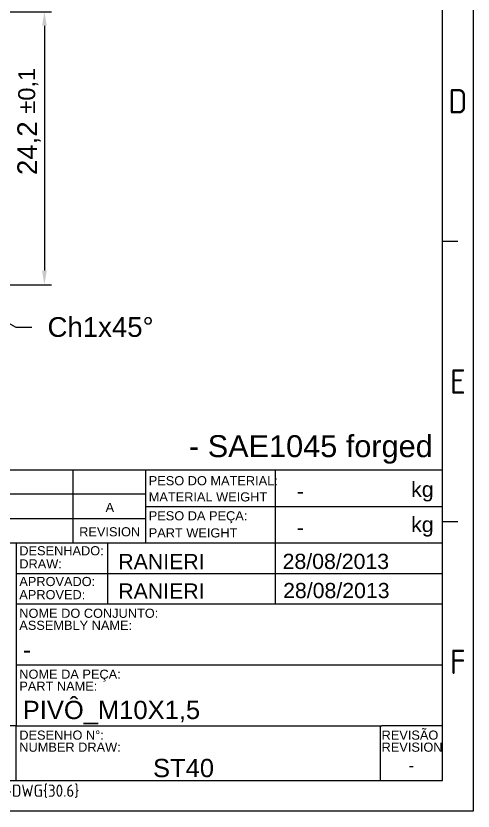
# Model space of a CAD drawing. Header units: millimetres. Extents: x 4549 to 4658, y 1259 to 1410.
# Drawn here: x 4617.2 to 4657.7, y 1258.7 to 1329.1 of the extents above; entities that cross this region are included whole.
import ezdxf
from ezdxf import colors
from ezdxf.entities.mleader import LeaderData, LeaderLine
from ezdxf.enums import TextEntityAlignment as Align
from ezdxf.math import Vec2, Vec3

# ---------------------------------------------------------------- set-up
doc = ezdxf.new("R2010")
doc.units = ezdxf.units.MM
doc.layers.add('AM_5', color=3, linetype='Continuous', lineweight=25)
doc.styles.add('ACISOTS', font='isocp.shx', dxfattribs={"height": 1})
doc.styles.get("Standard").update_dxf_attribs({"font": 'arial.ttf'})
doc.dimstyles.new('ISO-25', dxfattribs={"dimscale": 0.5, "dimtxt": 3.5, "dimasz": 2.5, "dimexe": 1.25, "dimexo": 0.625, "dimtad": 1, "dimtxsty": 'Standard', "dimcen": 2.5, "dimadec": 0, "dimazin": 0, "dimtfac": 1, "dimtmove": 0, "dimatfit": 3, "dimfxl": 1, "dimarcsym": 0})

# ---------------------------------------------------------------- blocks, each defined once
blk = doc.blocks.new('*D14')
at = {"layer": 'AM_5', "color": 0, "lineweight": -2, "ltscale": 0.25, "transparency": 16777216}
for p, q in [((4614.782, 1329.514), (4620.33, 1329.514)), ((4619.705, 1328.264), (4619.705, 1306.564)), ((4610.132, 1305.314), (4620.33, 1305.314))]:
    blk.add_line(p, q, dxfattribs=at)
at = {"layer": 'AM_5', "color": 0, "ltscale": 0.25, "transparency": 16777216}
for points in [[(4619.496, 1328.264), (4619.913, 1328.264), (4619.705, 1329.514)], [(4619.496, 1306.564), (4619.913, 1306.564), (4619.705, 1305.314)]]:
    blk.add_solid(points, dxfattribs=at)
at = {"layer": 'Defpoints', "color": 0, "ltscale": 0.25, "transparency": 16777216}
for p in [(4614.469, 1329.514), (4609.819, 1305.314), (4619.705, 1305.314)]:
    blk.add_point(p, dxfattribs=at)
at = {"layer": 'AM_5', "color": 0, "ltscale": 0.25, "transparency": 16777216, "insert": (4618.34, 1317.414), "char_height": 1.75, "attachment_point": 5, "rotation": 90}
blk.add_mtext('24,2', dxfattribs=at)

msp = doc.modelspace()

# ---------------------------------------------------------------- linework, layer by layer
at = {"color": 135, "lineweight": 25}
for p, q in [((4657.707, 1410.405), (4657.707, 1258.665)), ((4656.357, 1309.155), (4655.007, 1309.155)), ((4656.357, 1284.315), (4655.007, 1284.315)), ((4657.707, 1258.665), (4549.167, 1258.665))]:
    msp.add_line(p, q, dxfattribs=at)
for p, q in [((4655.007, 1261.365), (4655.007, 1407.705)), ((4559.967, 1288.905), (4655.007, 1288.905)), ((4559.967, 1288.905), (4628.681, 1288.905)), ((4622.258, 1282.425), (4622.258, 1288.905)), ((4628.681, 1282.425), (4628.681, 1288.905)), ((4640.157, 1288.905), (4640.157, 1285.665)), ((4655.007, 1261.365), (4655.007, 1288.905)), ((4628.681, 1286.745), (4559.967, 1286.745)), ((4628.681, 1285.665), (4655.007, 1285.665)), ((4640.157, 1285.665), (4640.157, 1282.425)), ((4559.967, 1284.585), (4628.681, 1284.585)), ((4559.967, 1282.425), (4617.207, 1282.425)), ((4617.207, 1282.425), (4617.207, 1272.165)), ((4617.207, 1282.425), (4655.007, 1282.425)), ((4625.307, 1282.425), (4625.307, 1277.025)), ((4640.157, 1282.425), (4640.157, 1277.025)), ((4617.207, 1279.725), (4655.007, 1279.725)), ((4617.207, 1277.025), (4655.007, 1277.025)), ((4617.207, 1272.165), (4617.207, 1266.225)), ((4617.207, 1271.625), (4655.007, 1271.625)), ((4617.207, 1266.225), (4559.967, 1266.225)), ((4617.207, 1261.365), (4617.207, 1266.225)), ((4617.207, 1266.225), (4649.607, 1266.225)), ((4649.474, 1266.225), (4649.474, 1261.365)), ((4655.007, 1266.225), (4649.607, 1266.225)), ((4559.967, 1261.365), (4655.007, 1261.365)), ((4559.967, 1261.365), (4655.007, 1261.365))]:
    msp.add_line(p, q)

# ---------------------------------------------------------------- texts
at = {"color": 135, "lineweight": 25, "style": 'ACISOTS'}
for s, p in [('D', (4656.357, 1321.575)), ('E', (4656.357, 1296.735)), ('F', (4656.357, 1271.895))]:
    msp.add_text(s, height=2.16, dxfattribs=at).set_placement(p, align=Align.MIDDLE)
for s, height, p in [('PESO DO MATERIAL:', 0.81, (4628.953, 1287.543)), ('kg', 1.35, (4652.217, 1286.507)), ('MATERIAL WEIGHT', 0.81, (4628.953, 1286.108)), ('A', 0.81, (4625.125, 1285.173)), ('PESO DA PEÇA:', 0.81, (4628.953, 1284.43)), ('kg', 1.35, (4652.217, 1283.393)), ('REVISION', 0.81, (4622.788, 1283.013)), ('PART WEIGHT', 0.81, (4628.953, 1282.918)), ('DESENHADO:', 0.81, (4617.479, 1281.334)), ('DRAW:', 0.81, (4617.479, 1280.169)), ('APROVADO:', 0.81, (4617.479, 1278.606)), ('APROVED:', 0.81, (4617.479, 1277.441)), ('NOME DO CONJUNTO:', 0.81, (4617.479, 1275.793)), ('ASSEMBLY NAME:', 0.81, (4617.479, 1274.726)), ('NOME DA PEÇA:', 0.81, (4617.479, 1270.393)), ('PART NAME:', 0.81, (4617.479, 1269.326)), ('DESENHO N%%d:', 0.81, (4617.479, 1264.993)), ('REVISÃO', 0.81, (4649.595, 1264.993)), ('NUMBER DRAW:', 0.81, (4617.479, 1263.926)), ('REVISION', 0.81, (4649.595, 1263.926))]:
    msp.add_text(s, height=height).set_placement(p)
at = {"insert": (4632.52, 1291.98), "char_height": 1.94599, "width": 47.75942, "attachment_point": 1}
msp.add_mtext('- SAE1045 forged', dxfattribs=at)
for p in [(4642.08, 1287.029), (4642.08, 1283.816)]:
    msp.add_attdef('-', text='', height=1.35).set_placement(p, align=Align.MIDDLE_LEFT)
for tag, p, height in [('RANIERI', (4626.254, 1280.105), 1.35), ('28/08/2013', (4640.821, 1280.121), 1.35), ('RANIERI', (4626.253, 1277.493), 1.35), ('28/08/2013', (4640.864, 1277.538), 1.35), ('-', (4617.784, 1272.178), 1.62), ('PIVÔ_M10X1,5', (4617.784, 1266.819), 1.62), ('ST40', (4629.332, 1261.672), 1.62)]:
    msp.add_attdef(tag, p, '', height=height)
msp.add_attdef('-', text='', height=1.056).set_placement((4652.231, 1262.709), align=Align.MIDDLE_CENTER)
at = {"color": 135, "style": 'ACISOTS'}
msp.add_attdef('GEN-TITLE-DWG{30.6}', (4609.919, 1259.932), '', height=1.08, dxfattribs=at)
at = {"layer": 'AM_5', "ltscale": 0.25, "insert": (4617.38, 1320.475), "char_height": 1.5, "attachment_point": 1, "rotation": 90}
msp.add_mtext_dynamic_manual_height_columns('%%P0,1', width=8.08004, gutter_width=12.5, heights=[0], dxfattribs=at)

# ---------------------------------------------------------------- dimensions: what is measured, and where the dimension line sits
at = {"layer": 'AM_5', "ltscale": 0.25}
dim = msp.add_linear_dim(base=(4619.705, 1305.314), p1=(4614.469, 1329.514), p2=(4609.819, 1305.314), angle=90, dimstyle='ISO-25', dxfattribs=at)
dim.commit()
dim.dimension.update_dxf_attribs({"geometry": '*D14', "text_midpoint": (4618.34, 1317.414)})

# ---------------------------------------------------------------- leaders
ml = msp.add_multileader_mtext('Standard', dxfattribs=at)
ml.set_content('Ch1x45%%D', color=256)
ml.set_leader_properties()
ml.build(insert=Vec2(0, 0))
ml.multileader.update_dxf_attribs({"arrow_head_size": 1.26, "scale": 0.7})
ctx = ml.context
ctx.base_point, ctx.scale, ctx.char_height, ctx.arrow_head_size, ctx.landing_gap_size, ctx.plane_origin = Vec3(4618.581, 1301.553), 0.7, 1.75, 1.26, 1.4, Vec3(4610.069, 1305.564)
notes = []
notes.append((ctx, [(0, (1, 1, 0), (4617.169, 1301.553), (1, 0), 1.412, [(0, [(4610.069, 1305.564)], 0, [])])]))
ctx.mtext.insert, ctx.mtext.flow_direction = Vec3(4619.981, 1302.443), 5
for ctx, leaders in notes:
    for number, flags, end, landing, length, lines in leaders:
        leader = LeaderData()
        leader.index, (leader.has_last_leader_line, leader.has_dogleg_vector, leader.attachment_direction) = number, flags
        leader.last_leader_point, leader.dogleg_vector, leader.dogleg_length = Vec3(end), Vec3(landing), length
        for number, points, colour, breaks in lines:
            line = LeaderLine()
            line.index, line.vertices, line.color, line.breaks = number, Vec3.list(points), colors.encode_raw_color(colour), breaks
            leader.lines.append(line)
        ctx.leaders.append(leader)

doc.saveas('drawing.dxf')
